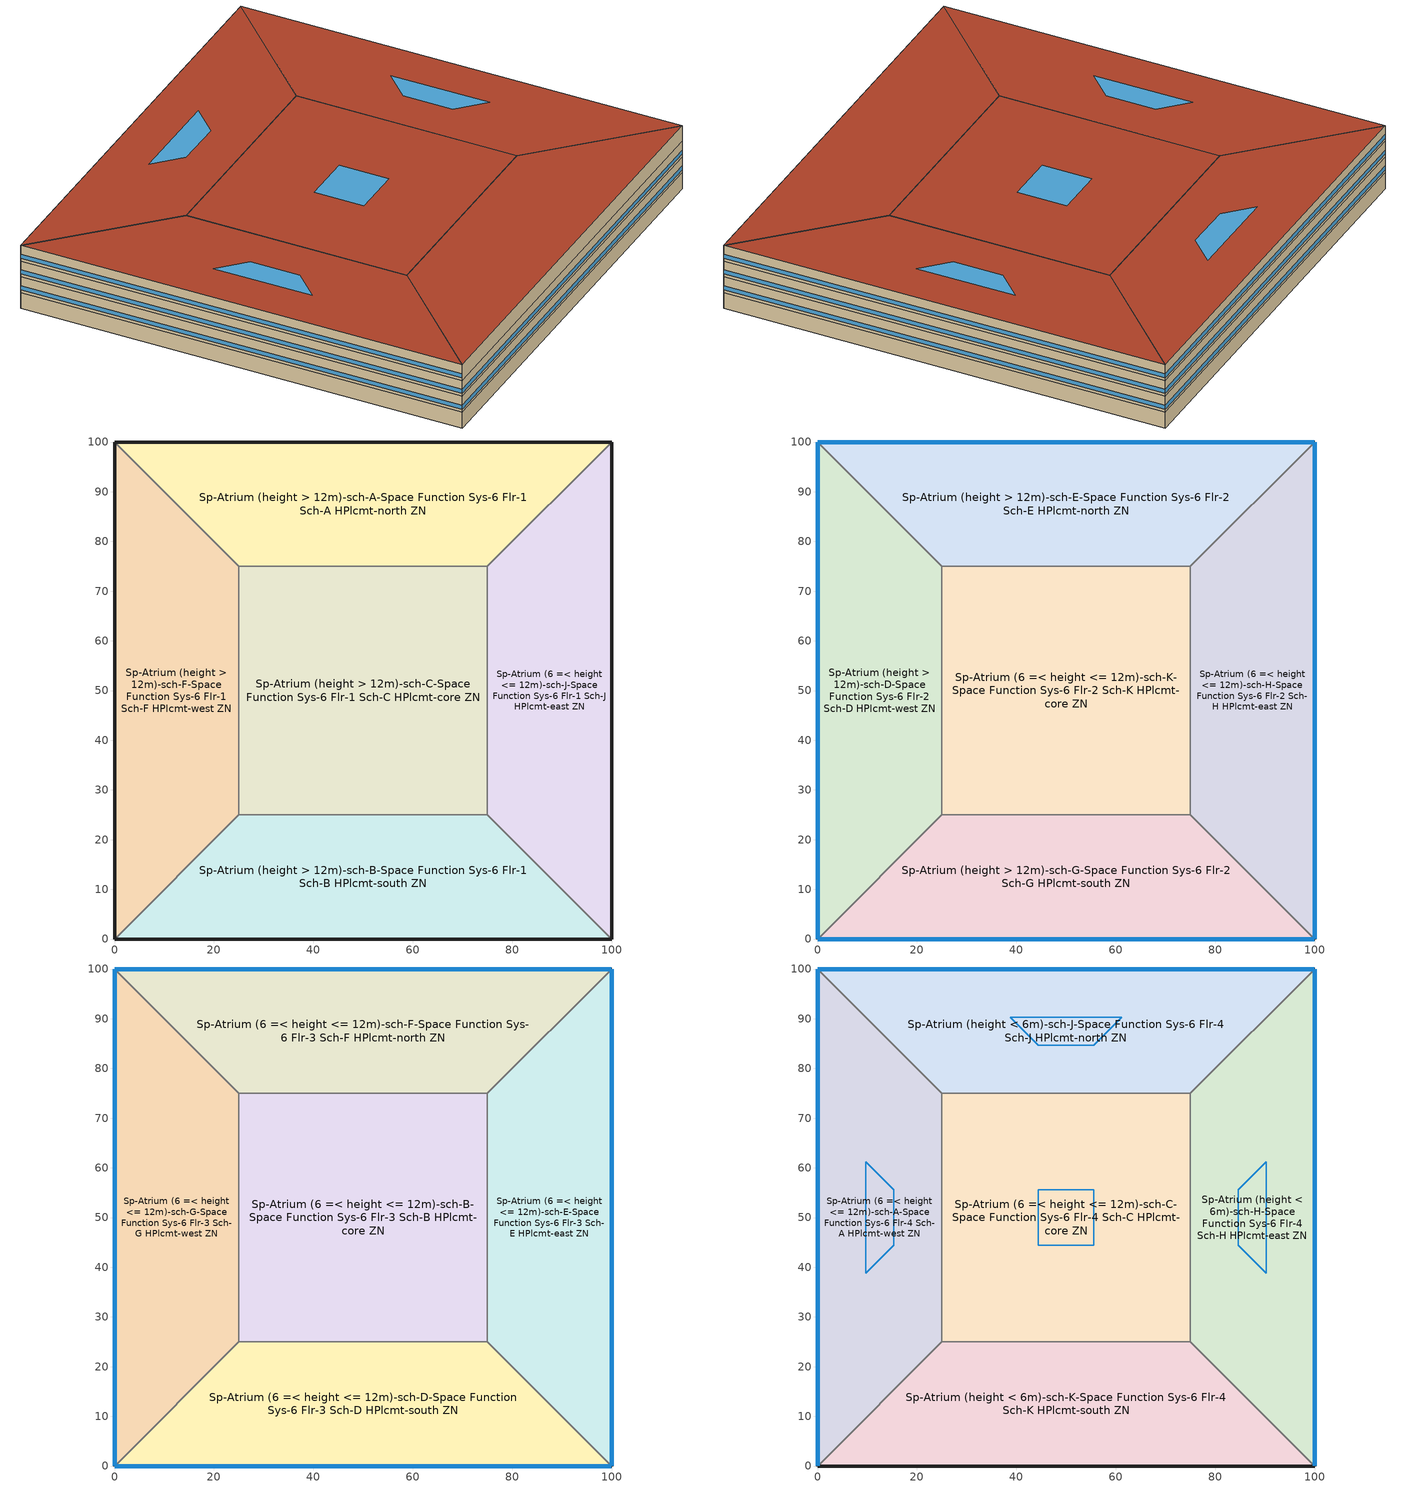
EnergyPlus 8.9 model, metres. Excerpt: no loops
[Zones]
Sp-Atrium (6 =< height <= 12m)-sch-J-Space Function Sys-6 Flr-1 Sch-J HPlcmt-east ZN
 floor ground (BTAP-Grnd-Floor-Mass:U-0.757): 100,100 100,0 75,25 75,75 z0
 wall ground (BTAP-Grnd-Wall-Mass:U-0.284): 100,0 100,100 z0:3.8
 wall to Sp-Atrium (height > 12m)-sch-B-Space Function Sys-6 Flr-1 Sch-B HPlcmt-south ZN (BTAP-Int-Wall): 75,25 100,0 z0:3.8
 wall to Sp-Atrium (height > 12m)-sch-C-Space Function Sys-6 Flr-1 Sch-C HPlcmt-core ZN (BTAP-Int-Wall): 75,75 75,25 z0:3.8
 wall to Sp-Atrium (height > 12m)-sch-A-Space Function Sys-6 Flr-1 Sch-A HPlcmt-north ZN (BTAP-Int-Wall): 100,100 75,75 z0:3.8
Sp-Atrium (height > 12m)-sch-A-Space Function Sys-6 Flr-1 Sch-A HPlcmt-north ZN
 floor ground (BTAP-Grnd-Floor-Mass:U-0.757): 0,100 100,100 75,75 25,75 z0
 wall to Sp-Atrium (height > 12m)-sch-C-Space Function Sys-6 Flr-1 Sch-C HPlcmt-core ZN (BTAP-Int-Wall): 25,75 75,75 z0:3.8
 wall to Sp-Atrium (height > 12m)-sch-F-Space Function Sys-6 Flr-1 Sch-F HPlcmt-west ZN (BTAP-Int-Wall): 0,100 25,75 z0:3.8
 wall ground (BTAP-Grnd-Wall-Mass:U-0.284): 100,100 0,100 z0:3.8
Sp-Atrium (height > 12m)-sch-B-Space Function Sys-6 Flr-1 Sch-B HPlcmt-south ZN
 floor ground (BTAP-Grnd-Floor-Mass:U-0.757): 100,0 0,0 25,25 75,25 z0
 wall ground (BTAP-Grnd-Wall-Mass:U-0.284): 0,0 100,0 z0:3.8
 wall to Sp-Atrium (height > 12m)-sch-F-Space Function Sys-6 Flr-1 Sch-F HPlcmt-west ZN (BTAP-Int-Wall): 25,25 0,0 z0:3.8
 wall to Sp-Atrium (height > 12m)-sch-C-Space Function Sys-6 Flr-1 Sch-C HPlcmt-core ZN (BTAP-Int-Wall): 75,25 25,25 z0:3.8
Sp-Atrium (height > 12m)-sch-C-Space Function Sys-6 Flr-1 Sch-C HPlcmt-core ZN
 floor ground (BTAP-Grnd-Floor-Mass:U-0.757): 25,25 25,75 75,75 75,25 z0
 wall to Sp-Atrium (height > 12m)-sch-F-Space Function Sys-6 Flr-1 Sch-F HPlcmt-west ZN (BTAP-Int-Wall): 25,75 25,25 z0:3.8
Sp-Atrium (height > 12m)-sch-F-Space Function Sys-6 Flr-1 Sch-F HPlcmt-west ZN
 floor ground (BTAP-Grnd-Floor-Mass:U-0.757): 0,0 0,100 25,75 25,25 z0
 wall ground (BTAP-Grnd-Wall-Mass:U-0.284): 0,100 0,0 z0:3.8
Sp-Atrium (6 =< height <= 12m)-sch-H-Space Function Sys-6 Flr-2 Sch-H HPlcmt-east ZN
 floor to Sp-Atrium (6 =< height <= 12m)-sch-J-Space Function Sys-6 Flr-1 Sch-J HPlcmt-east ZN (BTAP-Int-Floor): 100,100 100,0 75,25 75,75 z3.8
 wall outside (BTAP-Ext-Wall-Mass:U-0.21): 100,0 100,100 z3.8:7.6
 wall to Sp-Atrium (height > 12m)-sch-G-Space Function Sys-6 Flr-2 Sch-G HPlcmt-south ZN (BTAP-Int-Wall): 75,25 100,0 z3.8:7.6
 wall to Sp-Atrium (6 =< height <= 12m)-sch-K-Space Function Sys-6 Flr-2 Sch-K HPlcmt-core ZN (BTAP-Int-Wall): 75,75 75,25 z3.8:7.6
 wall to Sp-Atrium (height > 12m)-sch-E-Space Function Sys-6 Flr-2 Sch-E HPlcmt-north ZN (BTAP-Int-Wall): 100,100 75,75 z3.8:7.6
 window (BTAP-Ext-FixedWindow:U=0.220 SHGC=0.600): 100,0.03 100,99.97 z4.56:5.51
Sp-Atrium (6 =< height <= 12m)-sch-K-Space Function Sys-6 Flr-2 Sch-K HPlcmt-core ZN
 floor to Sp-Atrium (height > 12m)-sch-C-Space Function Sys-6 Flr-1 Sch-C HPlcmt-core ZN (BTAP-Int-Floor): 25,25 25,75 75,75 75,25 z3.8
 wall to Sp-Atrium (height > 12m)-sch-D-Space Function Sys-6 Flr-2 Sch-D HPlcmt-west ZN (BTAP-Int-Wall): 25,75 25,25 z3.8:7.6
 wall to Sp-Atrium (height > 12m)-sch-E-Space Function Sys-6 Flr-2 Sch-E HPlcmt-north ZN (BTAP-Int-Wall): 75,75 25,75 z3.8:7.6
 wall to Sp-Atrium (height > 12m)-sch-G-Space Function Sys-6 Flr-2 Sch-G HPlcmt-south ZN (BTAP-Int-Wall): 25,25 75,25 z3.8:7.6
Sp-Atrium (height > 12m)-sch-D-Space Function Sys-6 Flr-2 Sch-D HPlcmt-west ZN
 floor to Sp-Atrium (height > 12m)-sch-F-Space Function Sys-6 Flr-1 Sch-F HPlcmt-west ZN (BTAP-Int-Floor): 0,0 0,100 25,75 25,25 z3.8
 wall outside (BTAP-Ext-Wall-Mass:U-0.21): 0,100 0,0 z3.8:7.6
 wall to Sp-Atrium (height > 12m)-sch-E-Space Function Sys-6 Flr-2 Sch-E HPlcmt-north ZN (BTAP-Int-Wall): 25,75 0,100 z3.8:7.6
 wall to Sp-Atrium (height > 12m)-sch-G-Space Function Sys-6 Flr-2 Sch-G HPlcmt-south ZN (BTAP-Int-Wall): 0,0 25,25 z3.8:7.6
 window (BTAP-Ext-FixedWindow:U=0.220 SHGC=0.600): 0,99.97 0,0.03 z4.56:5.51
Sp-Atrium (height > 12m)-sch-E-Space Function Sys-6 Flr-2 Sch-E HPlcmt-north ZN
 floor to Sp-Atrium (height > 12m)-sch-A-Space Function Sys-6 Flr-1 Sch-A HPlcmt-north ZN (BTAP-Int-Floor): 0,100 100,100 75,75 25,75 z3.8
 wall outside (BTAP-Ext-Wall-Mass:U-0.21): 100,100 0,100 z3.8:7.6
 window (BTAP-Ext-FixedWindow:U=0.220 SHGC=0.600): 99.97,100 0.03,100 z4.56:5.51
Sp-Atrium (height > 12m)-sch-G-Space Function Sys-6 Flr-2 Sch-G HPlcmt-south ZN
 floor to Sp-Atrium (height > 12m)-sch-B-Space Function Sys-6 Flr-1 Sch-B HPlcmt-south ZN (BTAP-Int-Floor): 100,0 0,0 25,25 75,25 z3.8
 wall outside (BTAP-Ext-Wall-Mass:U-0.21): 0,0 100,0 z3.8:7.6
 window (BTAP-Ext-FixedWindow:U=0.220 SHGC=0.600): 0.03,0 99.97,0 z4.56:5.51
Sp-Atrium (6 =< height <= 12m)-sch-B-Space Function Sys-6 Flr-3 Sch-B HPlcmt-core ZN
 floor to Sp-Atrium (6 =< height <= 12m)-sch-K-Space Function Sys-6 Flr-2 Sch-K HPlcmt-core ZN (BTAP-Int-Floor): 25,25 25,75 75,75 75,25 z7.6
 wall to Sp-Atrium (6 =< height <= 12m)-sch-G-Space Function Sys-6 Flr-3 Sch-G HPlcmt-west ZN (BTAP-Int-Wall): 25,75 25,25 z7.6:11.4
 wall to Sp-Atrium (6 =< height <= 12m)-sch-F-Space Function Sys-6 Flr-3 Sch-F HPlcmt-north ZN (BTAP-Int-Wall): 75,75 25,75 z7.6:11.4
 wall to Sp-Atrium (6 =< height <= 12m)-sch-E-Space Function Sys-6 Flr-3 Sch-E HPlcmt-east ZN (BTAP-Int-Wall): 75,25 75,75 z7.6:11.4
 wall to Sp-Atrium (6 =< height <= 12m)-sch-D-Space Function Sys-6 Flr-3 Sch-D HPlcmt-south ZN (BTAP-Int-Wall): 25,25 75,25 z7.6:11.4
Sp-Atrium (6 =< height <= 12m)-sch-D-Space Function Sys-6 Flr-3 Sch-D HPlcmt-south ZN
 floor to Sp-Atrium (height > 12m)-sch-G-Space Function Sys-6 Flr-2 Sch-G HPlcmt-south ZN (BTAP-Int-Floor): 100,0 0,0 25,25 75,25 z7.6
 wall outside (BTAP-Ext-Wall-Mass:U-0.21): 0,0 100,0 z7.6:11.4
 wall to Sp-Atrium (6 =< height <= 12m)-sch-G-Space Function Sys-6 Flr-3 Sch-G HPlcmt-west ZN (BTAP-Int-Wall): 25,25 0,0 z7.6:11.4
 wall to Sp-Atrium (6 =< height <= 12m)-sch-E-Space Function Sys-6 Flr-3 Sch-E HPlcmt-east ZN (BTAP-Int-Wall): 100,0 75,25 z7.6:11.4
 window (BTAP-Ext-FixedWindow:U=0.220 SHGC=0.600): 0.03,0 99.97,0 z8.36:9.31
Sp-Atrium (6 =< height <= 12m)-sch-E-Space Function Sys-6 Flr-3 Sch-E HPlcmt-east ZN
 floor to Sp-Atrium (6 =< height <= 12m)-sch-H-Space Function Sys-6 Flr-2 Sch-H HPlcmt-east ZN (BTAP-Int-Floor): 100,100 100,0 75,25 75,75 z7.6
 wall outside (BTAP-Ext-Wall-Mass:U-0.21): 100,0 100,100 z7.6:11.4
 wall to Sp-Atrium (6 =< height <= 12m)-sch-F-Space Function Sys-6 Flr-3 Sch-F HPlcmt-north ZN (BTAP-Int-Wall): 100,100 75,75 z7.6:11.4
 window (BTAP-Ext-FixedWindow:U=0.220 SHGC=0.600): 100,0.03 100,99.97 z8.36:9.31
Sp-Atrium (6 =< height <= 12m)-sch-F-Space Function Sys-6 Flr-3 Sch-F HPlcmt-north ZN
 floor to Sp-Atrium (height > 12m)-sch-E-Space Function Sys-6 Flr-2 Sch-E HPlcmt-north ZN (BTAP-Int-Floor): 0,100 100,100 75,75 25,75 z7.6
 wall outside (BTAP-Ext-Wall-Mass:U-0.21): 100,100 0,100 z7.6:11.4
 wall to Sp-Atrium (6 =< height <= 12m)-sch-G-Space Function Sys-6 Flr-3 Sch-G HPlcmt-west ZN (BTAP-Int-Wall): 0,100 25,75 z7.6:11.4
 window (BTAP-Ext-FixedWindow:U=0.220 SHGC=0.600): 99.97,100 0.03,100 z8.36:9.31
Sp-Atrium (6 =< height <= 12m)-sch-G-Space Function Sys-6 Flr-3 Sch-G HPlcmt-west ZN
 floor to Sp-Atrium (height > 12m)-sch-D-Space Function Sys-6 Flr-2 Sch-D HPlcmt-west ZN (BTAP-Int-Floor): 0,0 0,100 25,75 25,25 z7.6
 wall outside (BTAP-Ext-Wall-Mass:U-0.21): 0,100 0,0 z7.6:11.4
 window (BTAP-Ext-FixedWindow:U=0.220 SHGC=0.600): 0,99.97 0,0.03 z8.36:9.31
Sp-Atrium (6 =< height <= 12m)-sch-A-Space Function Sys-6 Flr-4 Sch-A HPlcmt-west ZN
 floor to Sp-Atrium (6 =< height <= 12m)-sch-G-Space Function Sys-6 Flr-3 Sch-G HPlcmt-west ZN (BTAP-Int-Floor): 0,0 0,100 25,75 25,25 z11.4
 wall outside (BTAP-Ext-Wall-Mass:U-0.21): 0,100 0,0 z11.4:15.2
 wall to Sp-Atrium (height < 6m)-sch-J-Space Function Sys-6 Flr-4 Sch-J HPlcmt-north ZN (BTAP-Int-Wall): 25,75 0,100 z11.4:15.2
 wall to Sp-Atrium (6 =< height <= 12m)-sch-C-Space Function Sys-6 Flr-4 Sch-C HPlcmt-core ZN (BTAP-Int-Wall): 25,25 25,75 z11.4:15.2
 wall to Sp-Atrium (height < 6m)-sch-K-Space Function Sys-6 Flr-4 Sch-K HPlcmt-south ZN (BTAP-Int-Wall): 0,0 25,25 z11.4:15.2
 window (BTAP-Ext-FixedWindow:U=0.220 SHGC=0.600): 0,99.97 0,0.03 z12.16:13.11
 roof outside (BTAP-Ext-Roof-Metal:U-0.162): 25,25 25,75 0,100 0,0 z15.2
 skylight (BTAP-Ext-Skylights:U=0.220 SHGC=0.600): 15.3,44.41 15.3,55.59 9.7,61.18 9.7,38.82 z15.2
Sp-Atrium (6 =< height <= 12m)-sch-C-Space Function Sys-6 Flr-4 Sch-C HPlcmt-core ZN
 floor to Sp-Atrium (6 =< height <= 12m)-sch-B-Space Function Sys-6 Flr-3 Sch-B HPlcmt-core ZN (BTAP-Int-Floor): 25,25 25,75 75,75 75,25 z11.4
 wall to Sp-Atrium (height < 6m)-sch-J-Space Function Sys-6 Flr-4 Sch-J HPlcmt-north ZN (BTAP-Int-Wall): 75,75 25,75 z11.4:15.2
 wall to Sp-Atrium (height < 6m)-sch-H-Space Function Sys-6 Flr-4 Sch-H HPlcmt-east ZN (BTAP-Int-Wall): 75,25 75,75 z11.4:15.2
 wall to Sp-Atrium (height < 6m)-sch-K-Space Function Sys-6 Flr-4 Sch-K HPlcmt-south ZN (BTAP-Int-Wall): 25,25 75,25 z11.4:15.2
 roof outside (BTAP-Ext-Roof-Metal:U-0.162): 75,25 75,75 25,75 25,25 z15.2
 skylight (BTAP-Ext-Skylights:U=0.220 SHGC=0.600): 55.59,44.41 55.59,55.59 44.41,55.59 44.41,44.41 z15.2
Sp-Atrium (height < 6m)-sch-H-Space Function Sys-6 Flr-4 Sch-H HPlcmt-east ZN
 floor to Sp-Atrium (6 =< height <= 12m)-sch-E-Space Function Sys-6 Flr-3 Sch-E HPlcmt-east ZN (BTAP-Int-Floor): 100,100 100,0 75,25 75,75 z11.4
 wall outside (BTAP-Ext-Wall-Mass:U-0.21): 100,0 100,100 z11.4:15.2
 wall to Sp-Atrium (height < 6m)-sch-K-Space Function Sys-6 Flr-4 Sch-K HPlcmt-south ZN (BTAP-Int-Wall): 75,25 100,0 z11.4:15.2
 wall to Sp-Atrium (height < 6m)-sch-J-Space Function Sys-6 Flr-4 Sch-J HPlcmt-north ZN (BTAP-Int-Wall): 100,100 75,75 z11.4:15.2
 window (BTAP-Ext-FixedWindow:U=0.220 SHGC=0.600): 100,0.03 100,99.97 z12.16:13.11
 roof outside (BTAP-Ext-Roof-Metal:U-0.162): 75,75 75,25 100,0 100,100 z15.2
 skylight (BTAP-Ext-Skylights:U=0.220 SHGC=0.600): 84.7,55.59 84.7,44.41 90.3,38.82 90.3,61.18 z15.2
Sp-Atrium (height < 6m)-sch-J-Space Function Sys-6 Flr-4 Sch-J HPlcmt-north ZN
 floor to Sp-Atrium (6 =< height <= 12m)-sch-F-Space Function Sys-6 Flr-3 Sch-F HPlcmt-north ZN (BTAP-Int-Floor): 0,100 100,100 75,75 25,75 z11.4
 wall outside (BTAP-Ext-Wall-Mass:U-0.21): 100,100 0,100 z11.4:15.2
 window (BTAP-Ext-FixedWindow:U=0.220 SHGC=0.600): 99.97,100 0.03,100 z12.16:13.11
 roof outside (BTAP-Ext-Roof-Metal:U-0.162): 25,75 75,75 100,100 0,100 z15.2
 skylight (BTAP-Ext-Skylights:U=0.220 SHGC=0.600): 44.41,84.7 55.59,84.7 61.18,90.3 38.82,90.3 z15.2
Sp-Atrium (height < 6m)-sch-K-Space Function Sys-6 Flr-4 Sch-K HPlcmt-south ZN
 floor to Sp-Atrium (6 =< height <= 12m)-sch-D-Space Function Sys-6 Flr-3 Sch-D HPlcmt-south ZN (BTAP-Int-Floor): 100,0 0,0 25,25 75,25 z11.4
 wall outside (BTAP-Ext-Wall-Mass:U-0.21): 0,0 100,0 z11.4:15.2
 roof outside (BTAP-Ext-Roof-Metal:U-0.162): 75,25 25,25 0,0 100,0 z15.2
[Building]
Building 1
[Site:Location]
Fort McMurray AP_AB_CAN: Latitude {deg}=56.653; Longitude {deg}=-111.223; Time Zone {hr}=-7; Elevation {m}=369.1
[Site:GroundTemperature:BuildingSurface]
19.527, 19.502, 19.536, 19.598, 20.002, 21.64, 22.225, 22.375, 21.449, 20.121, 19.802, 19.633
[Site:WaterMainsTemperature]
Calculation Method=Correlation; Annual Average Outdoor Air Temperature {C}=1.875; Maximum Difference In Monthly Average Outdoor Air Temperatures {deltaC}=34.4
[SizingPeriod:DesignDay] Day of Month=21; Dry-Bulb Temperature Range Modifier Type=DefaultMultipliers; Humidity Condition Type=Wetbulb; Barometric Pressure {Pa}=96969; Rain Indicator=No; Snow Indicator=No; Daylight Saving Time Indicator=No
Name | Month | Day Type | Maximum Dry-Bulb Temperature {C} | Daily Dry-Bulb Temperature Range {deltaC} | Wetbulb or DewPoint at Maximum Dry-Bulb {C} | Wind Speed {m/s} | Wind Direction {deg} | Solar Model Indicator | ASHRAE Clear Sky Optical Depth for Beam Irradiance (taub) | ASHRAE Clear Sky Optical Depth for Diffuse Irradiance (taud) | Sky Clearness
Fort McMurray AP Ann Clg .4% Condns DB=>MWB | 7 | SummerDesignDay | 28.9 | 12.4 | 17.8 | 3.7 | 250 | ASHRAETau | 0.377 | 2.403
Fort McMurray AP Ann Htg 99.6% Condns DB | 1 | WinterDesignDay | -36.2 | 0 | -36.2 | 1 | 90 | ASHRAEClearSky |  |  | 0
[Material] Thermal Absorptance=0.9
Name | Roughness | Thickness {m} | Conductivity {W/m-K} | Density {kg/m3} | Specific Heat {J/kg-K} | Solar Absorptance | Visible Absorptance
1/2IN Gypsum 1 | Smooth | 0.0127 | 0.16 | 784.9 | 830 | 0.4 | 0.4
100mm Normalweight concrete floor 1 | MediumSmooth | 0.1016 | 2.31 | 2322 | 832 | 0.7 | 0.7
1IN Stucco 1 | Smooth | 0.0253 | 0.6918 | 1858 | 837 | 0.7 | 0.92
6 in. Normalweight Concrete Floor 1; 6 in. Normalweight Concrete Floor 2 | MediumRough | 0.1524 | 2.31 | 2322 | 832 | 0.7 | 0.7
8IN CONCRETE HW RefBldg 1 | Rough | 0.2032 | 1.311 | 2240 | 836.8 | 0.7 | 0.7
G01 13mm gypsum board 1 | Smooth | 0.0127 | 0.16 | 800 | 1090 | 0.7 | 0.5
Metal Roof Surface 1 | Smooth | 0.0008 | 45.28 | 7824 | 500 | 0.7 | 0.7
[Material:NoMass] Roughness=Smooth; Thermal Absorptance=0.9; Solar Absorptance=0.7
Name | Thermal Resistance {m2-K/W} | Visible Absorptance
Typical Carpet Pad | 0.21648 | 0.8
Typical Carpet Pad 2 | 1.25503 | 0.8
Typical Carpet Pad 3 | 3.45515 | 0.8
Typical Insulation 2 | 4.49096 | 0.7
Typical Insulation 3 | 6.17282 | 0.7
[WindowMaterial:SimpleGlazingSystem]
SimpleGlazing:U=0.220 SHGC=0.600: U-Factor {W/m2-K}=2.2; Solar Heat Gain Coefficient=0.6; Visible Transmittance=0.21
[Construction]
BTAP-Ext-FixedWindow:U=0.220 SHGC=0.600; BTAP-Ext-Skylights:U=0.220 SHGC=0.600: SimpleGlazing:U=0.220 SHGC=0.600
BTAP-Ext-Roof-Metal:U-0.162: Metal Roof Surface 1, Typical Insulation 3
BTAP-Ext-Wall-Mass:U-0.21: 1IN Stucco 1, 8IN CONCRETE HW RefBldg 1, Typical Insulation 2, 1/2IN Gypsum 1
BTAP-Grnd-Floor-Mass:U-0.757: 6 in. Normalweight Concrete Floor 1, Typical Carpet Pad 2
BTAP-Grnd-Wall-Mass:U-0.284: 6 in. Normalweight Concrete Floor 2, Typical Carpet Pad 3
BTAP-Int-Floor: 100mm Normalweight concrete floor 1, Typical Carpet Pad
BTAP-Int-Wall: G01 13mm gypsum board 1, G01 13mm gypsum board 1
[Zone]
Sp-Atrium (6 =< height <= 12m)-sch-A-Space Function Sys-6 Flr-4 Sch-A HPlcmt-west ZN; Sp-Atrium (6 =< height <= 12m)-sch-B-Space Function Sys-6 Flr-3 Sch-B HPlcmt-core ZN; Sp-Atrium (6 =< height <= 12m)-sch-C-Space Function Sys-6 Flr-4 Sch-C HPlcmt-core ZN; Sp-Atrium (6 =< height <= 12m)-sch-D-Space Function Sys-6 Flr-3 Sch-D HPlcmt-south ZN; Sp-Atrium (6 =< height <= 12m)-sch-E-Space Function Sys-6 Flr-3 Sch-E HPlcmt-east ZN; Sp-Atrium (6 =< height <= 12m)-sch-F-Space Function Sys-6 Flr-3 Sch-F HPlcmt-north ZN; Sp-Atrium (6 =< height <= 12m)-sch-G-Space Function Sys-6 Flr-3 Sch-G HPlcmt-west ZN; Sp-Atrium (6 =< height <= 12m)-sch-H-Space Function Sys-6 Flr-2 Sch-H HPlcmt-east ZN; Sp-Atrium (6 =< height <= 12m)-sch-J-Space Function Sys-6 Flr-1 Sch-J HPlcmt-east ZN; Sp-Atrium (6 =< height <= 12m)-sch-K-Space Function Sys-6 Flr-2 Sch-K HPlcmt-core ZN; Sp-Atrium (height < 6m)-sch-H-Space Function Sys-6 Flr-4 Sch-H HPlcmt-east ZN; Sp-Atrium (height < 6m)-sch-J-Space Function Sys-6 Flr-4 Sch-J HPlcmt-north ZN; Sp-Atrium (height < 6m)-sch-K-Space Function Sys-6 Flr-4 Sch-K HPlcmt-south ZN; Sp-Atrium (height > 12m)-sch-A-Space Function Sys-6 Flr-1 Sch-A HPlcmt-north ZN; Sp-Atrium (height > 12m)-sch-B-Space Function Sys-6 Flr-1 Sch-B HPlcmt-south ZN; Sp-Atrium (height > 12m)-sch-C-Space Function Sys-6 Flr-1 Sch-C HPlcmt-core ZN; Sp-Atrium (height > 12m)-sch-D-Space Function Sys-6 Flr-2 Sch-D HPlcmt-west ZN; Sp-Atrium (height > 12m)-sch-E-Space Function Sys-6 Flr-2 Sch-E HPlcmt-north ZN; Sp-Atrium (height > 12m)-sch-F-Space Function Sys-6 Flr-1 Sch-F HPlcmt-west ZN; Sp-Atrium (height > 12m)-sch-G-Space Function Sys-6 Flr-2 Sch-G HPlcmt-south ZN
[ZoneInfiltration:DesignFlowRate] Schedule=Always On Discrete; Design Flow Rate Calculation Method=Flow/ExteriorArea; Flow per Exterior Surface Area {m3/s-m2}=0.00025; Constant Term Coefficient=0; Temperature Term Coefficient=0; Velocity Term Coefficient=0.224; Velocity Squared Term Coefficient=0
Name | Zone or ZoneList
Atrium (6 =< height <= 12m)-sch-A-Space Function Infiltration | Sp-Atrium (6 =< height <= 12m)-sch-A-Space Function Sys-6 Flr-4 Sch-A HPlcmt-west ZN
Atrium (6 =< height <= 12m)-sch-C-Space Function Infiltration | Sp-Atrium (6 =< height <= 12m)-sch-C-Space Function Sys-6 Flr-4 Sch-C HPlcmt-core ZN
Atrium (6 =< height <= 12m)-sch-D-Space Function Infiltration | Sp-Atrium (6 =< height <= 12m)-sch-D-Space Function Sys-6 Flr-3 Sch-D HPlcmt-south ZN
Atrium (6 =< height <= 12m)-sch-E-Space Function Infiltration | Sp-Atrium (6 =< height <= 12m)-sch-E-Space Function Sys-6 Flr-3 Sch-E HPlcmt-east ZN
Atrium (6 =< height <= 12m)-sch-F-Space Function Infiltration | Sp-Atrium (6 =< height <= 12m)-sch-F-Space Function Sys-6 Flr-3 Sch-F HPlcmt-north ZN
Atrium (6 =< height <= 12m)-sch-G-Space Function Infiltration | Sp-Atrium (6 =< height <= 12m)-sch-G-Space Function Sys-6 Flr-3 Sch-G HPlcmt-west ZN
Atrium (6 =< height <= 12m)-sch-H-Space Function Infiltration | Sp-Atrium (6 =< height <= 12m)-sch-H-Space Function Sys-6 Flr-2 Sch-H HPlcmt-east ZN
Atrium (height < 6m)-sch-H-Space Function Infiltration | Sp-Atrium (height < 6m)-sch-H-Space Function Sys-6 Flr-4 Sch-H HPlcmt-east ZN
Atrium (height < 6m)-sch-J-Space Function Infiltration | Sp-Atrium (height < 6m)-sch-J-Space Function Sys-6 Flr-4 Sch-J HPlcmt-north ZN
Atrium (height < 6m)-sch-K-Space Function Infiltration | Sp-Atrium (height < 6m)-sch-K-Space Function Sys-6 Flr-4 Sch-K HPlcmt-south ZN
Atrium (height > 12m)-sch-D-Space Function Infiltration | Sp-Atrium (height > 12m)-sch-D-Space Function Sys-6 Flr-2 Sch-D HPlcmt-west ZN
Atrium (height > 12m)-sch-E-Space Function Infiltration | Sp-Atrium (height > 12m)-sch-E-Space Function Sys-6 Flr-2 Sch-E HPlcmt-north ZN
Atrium (height > 12m)-sch-G-Space Function Infiltration | Sp-Atrium (height > 12m)-sch-G-Space Function Sys-6 Flr-2 Sch-G HPlcmt-south ZN
[AvailabilityManager:Scheduled] Schedule=Always On Discrete
Sys_6_VAV with Reheat Availability Manager; Air Loop HVAC Outdoor Air System 1 Availability Manager; Sys_6_VAV with Reheat 1 Availability Manager; Air Loop HVAC Outdoor Air System 2 Availability Manager; Sys_6_VAV with Reheat 2 Availability Manager; Air Loop HVAC Outdoor Air System 3 Availability Manager; Sys_6_VAV with Reheat 3 Availability Manager; Air Loop HVAC Outdoor Air System 4 Availability Manager
[Schedule:Constant]
Always On Discrete: Hourly Value=1
